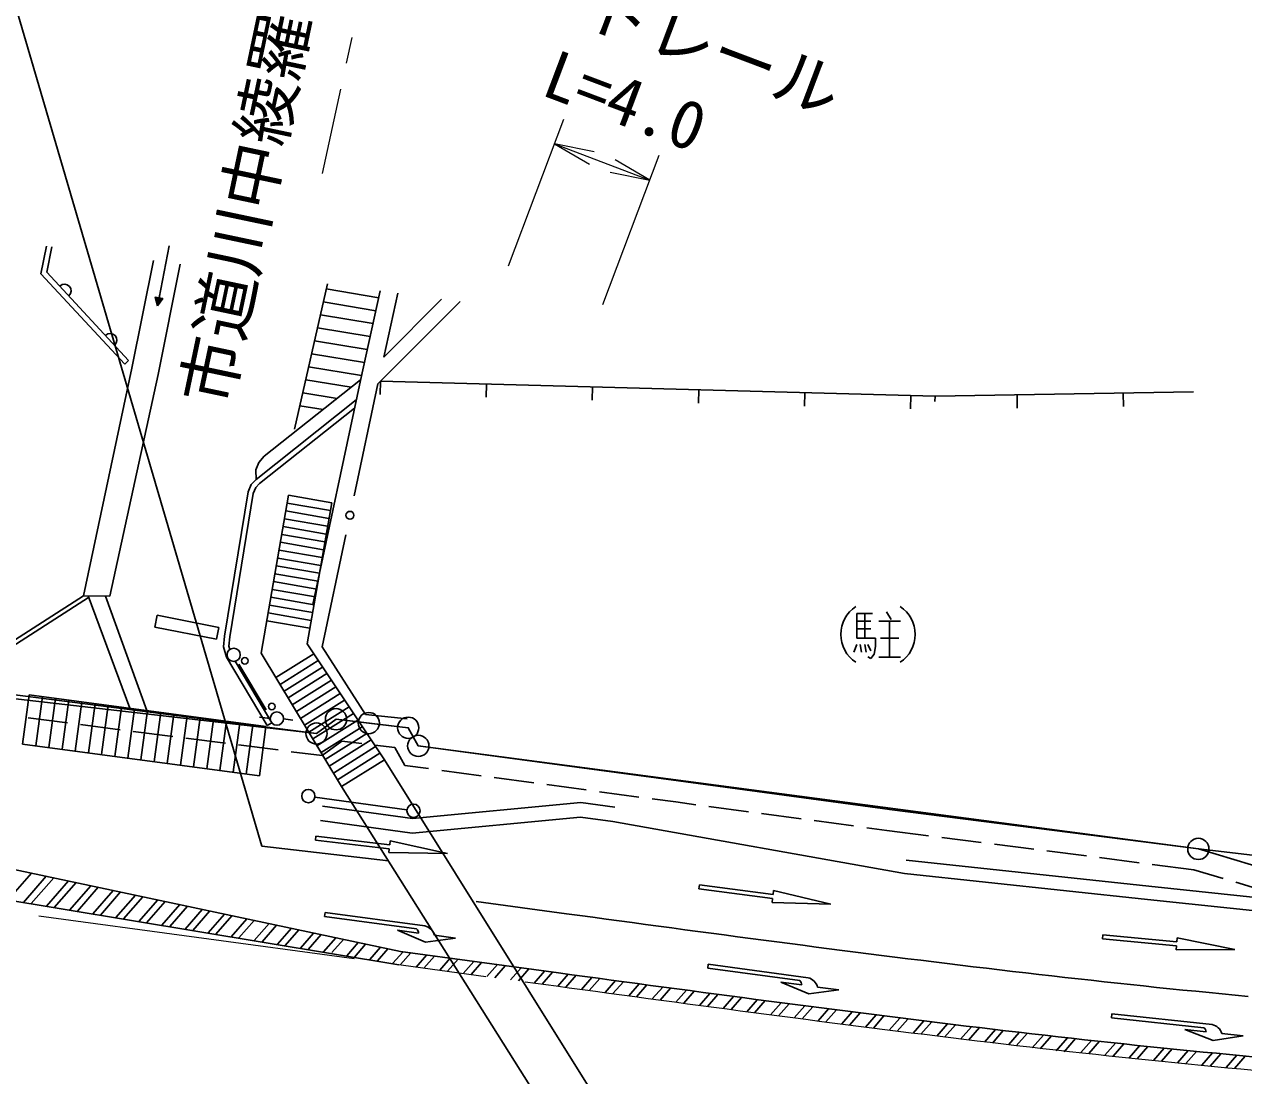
# Model space of a CAD drawing. Units: millimetres, scale not verified. Extents: x 40000 to 680000, y 20000 to 380000.
# Drawn here: x 308785 to 354736, y 262660 to 302268 of the extents above; entities that cross this region are included whole.
import ezdxf
from ezdxf.enums import TextEntityAlignment as Align

# ---------------------------------------------------------------- set-up
doc = ezdxf.new("R2010")
doc.units = ezdxf.units.MM
doc.header["$LTSCALE"] = 1000
doc.linetypes.add('CHAIN', pattern=[18.5, 12, -1.5, 3.5, -1.5])
for name, color, linetype, lineweight in [('M-BGD', 7, 'Continuous', 25), ('M-BMK', 2, 'CHAIN', 13), ('M-BMK-HTXT', 7, 'Continuous', 13), ('M-BMK-ROW', 30, 'Continuous', 25), ('M-STR-HTXT', 7, 'Continuous', 13), ('M-STR-STRC', 7, 'Continuous', 25)]:
    doc.layers.add(name, color=color, linetype=linetype, lineweight=lineweight)
doc.styles.add('ＭＳ ゴシック', font='')
doc.styles.get('ＭＳ ゴシック').set_extended_font_data('MS Gothic')

# ---------------------------------------------------------------- blocks, each defined once
blk = doc.blocks.new('open_arrow')
at = {"color": 0, "linetype": 'Continuous', "lineweight": -2}
blk.add_lwpolyline([(7.5, 1.25), (0, 0), (7.5, -1.25)], dxfattribs=at)

msp = doc.modelspace()

# ---------------------------------------------------------------- linework, layer by layer
at = {"layer": 'M-BGD'}
for p, q in [((309409, 292867), (309622, 293911)), ((309625, 292928), (309821, 293884)), ((314245, 293926), (313859, 291964)), ((312840, 289316), (313646, 293372)), ((313832, 289072), (314661, 293236)), ((312567, 289470), (309409, 292867)), ((312713, 289606), (309625, 292928)), ((318965, 287014), (320206, 292493)), ((320161, 292298), (322142, 291970)), ((314006, 291935), (313711, 291993)), ((313711, 291993), (313801, 291669)), ((313721, 291991), (313717, 291971)), ((313731, 291989), (313723, 291950)), ((313741, 291987), (313729, 291928)), ((313751, 291985), (313735, 291906)), ((313760, 291983), (313741, 291885)), ((313770, 291981), (313747, 291863)), ((313780, 291979), (313753, 291842)), ((313790, 291977), (313759, 291820)), ((313800, 291975), (313765, 291799)), ((313810, 291973), (313771, 291777)), ((313819, 291971), (313777, 291756)), ((313829, 291969), (313783, 291734)), ((313839, 291968), (313789, 291712)), ((313849, 291966), (313795, 291691)), ((313859, 291964), (313801, 291669)), ((313801, 291669), (314006, 291935)), ((313868, 291962), (313814, 291687)), ((313878, 291960), (313828, 291705)), ((313888, 291958), (313842, 291722)), ((313898, 291956), (313855, 291740)), ((313878, 292062), (313859, 291964)), ((313908, 291954), (313869, 291758)), ((313917, 291952), (313883, 291775)), ((313927, 291950), (313896, 291793)), ((313937, 291948), (313910, 291811)), ((313947, 291946), (313924, 291829)), ((313957, 291944), (313937, 291846)), ((313967, 291942), (313951, 291864)), ((313976, 291940), (313965, 291882)), ((313986, 291939), (313978, 291899)), ((313996, 291937), (313992, 291917)), ((320051, 291809), (322034, 291481)), ((322199, 292226), (321450, 288856)), ((322106, 288727), (325203, 291824)), ((322328, 289735), (322856, 292138)), ((324505, 291917), (322328, 289735)), ((319940, 291321), (321925, 290993)), ((319829, 290832), (321816, 290504)), ((319719, 290344), (321708, 290015)), ((312713, 289606), (312567, 289470)), ((319608, 289855), (321599, 289526)), ((312840, 289316), (311012, 280738)), ((312006, 280720), (313832, 289072)), ((319498, 289367), (321491, 289037)), ((317827, 286001), (321454, 288871)), ((319387, 288878), (321104, 288594)), ((319662, 280409), (321450, 288856)), ((322106, 288727), (321212, 284504)), ((322205, 288826), (322191, 288326)), ((326204, 288716), (326190, 288216)), ((330202, 288607), (330188, 288107)), ((317516, 285115), (321294, 288118)), ((319276, 288390), (320574, 288175)), ((334201, 288498), (334187, 287998)), ((338199, 288388), (338185, 287889)), ((342198, 288279), (342184, 287779)), ((343104, 288054), (343109, 288254)), ((346197, 288307), (346205, 287807)), ((350196, 288375), (350205, 287876)), ((317651, 284967), (321229, 287811)), ((319166, 287901), (320044, 287756)), ((317625, 285759), (317827, 286001)), ((317506, 285479), (317625, 285759)), ((317516, 285115), (317506, 285479)), ((317219, 284653), (317338, 284931)), ((317338, 284931), (317516, 285115)), ((317507, 284818), (317651, 284967)), ((316327, 279219), (317219, 284653)), ((316525, 279192), (317413, 284597)), ((317413, 284597), (317507, 284818)), ((317711, 278577), (318741, 284527)), ((318741, 284527), (320367, 284245)), ((318690, 284231), (320316, 283950)), ((319447, 278934), (320367, 284245)), ((318587, 283640), (320213, 283358)), ((318639, 283936), (320265, 283654)), ((318536, 283344), (320162, 283063)), ((318434, 282753), (320060, 282472)), ((318485, 283049), (320111, 282767)), ((320901, 283036), (320006, 278813)), ((318332, 282162), (319958, 281880)), ((318383, 282458), (320009, 282176)), ((318280, 281866), (319906, 281585)), ((318178, 281275), (319804, 280994)), ((318229, 281571), (319855, 281289)), ((318127, 280980), (319753, 280698)), ((305492, 277194), (311012, 280738)), ((306095, 277398), (311205, 280678)), ((311012, 280738), (312006, 280720)), ((311183, 280735), (312758, 276506)), ((313402, 276420), (311848, 280723)), ((318024, 280388), (319650, 280107)), ((318076, 280684), (319702, 280402)), ((313789, 280003), (313702, 279562)), ((313789, 280003), (316117, 279543)), ((317973, 280093), (319599, 279811)), ((340160, 279136), (340160, 280074)), ((340160, 280074), (340745, 280074)), ((340457, 280074), (340457, 279136)), ((341278, 280139), (341453, 279844)), ((313702, 279562), (316029, 279101)), ((316117, 279543), (316029, 279101)), ((317922, 279797), (319548, 279516)), ((340160, 279783), (340690, 279783)), ((340160, 279489), (340687, 279489)), ((340987, 279783), (341809, 279783)), ((340987, 279783), (341802, 279783)), ((341392, 279783), (341392, 278432)), ((316285, 278816), (316327, 279219)), ((316488, 278835), (316525, 279192)), ((319446, 278924), (322351, 274557)), ((340868, 279136), (340160, 279136)), ((340868, 278832), (340868, 279136)), ((341046, 279136), (341744, 279136)), ((316401, 278430), (316285, 278816)), ((316524, 278716), (316488, 278835)), ((320742, 273547), (317711, 278577)), ((319691, 278555), (318264, 277659)), ((320006, 278813), (321640, 276269)), ((340162, 278900), (340045, 278610)), ((340280, 278902), (340340, 278610)), ((340456, 278900), (340515, 278612)), ((340573, 278900), (340691, 278665)), ((340687, 278373), (340810, 278541)), ((340810, 278541), (340868, 278832)), ((317935, 275846), (316401, 278430)), ((318107, 275948), (316728, 278271)), ((317895, 276440), (316872, 278168)), ((319858, 278305), (318419, 277402)), ((320024, 278055), (318574, 277145)), ((340577, 278435), (340687, 278373)), ((340984, 278432), (341799, 278432)), ((320190, 277805), (318728, 276888)), ((320356, 277555), (318883, 276631)), ((307359, 277148), (319794, 275549)), ((320523, 277306), (319038, 276374)), ((308720, 275153), (308970, 277013)), ((308970, 277013), (317890, 275819)), ((309216, 275087), (309465, 276946)), ((309711, 275020), (309961, 276880)), ((310207, 274954), (310457, 276813)), ((310703, 274887), (310952, 276747)), ((311198, 274821), (311448, 276680)), ((320689, 277056), (319193, 276117)), ((320855, 276806), (319348, 275860)), ((311694, 274754), (311943, 276614)), ((312189, 274688), (312439, 276547)), ((312685, 274621), (312934, 276481)), ((313180, 274555), (313430, 276414)), ((313676, 274488), (313925, 276348)), ((314171, 274422), (314421, 276281)), ((314667, 274355), (314917, 276215)), ((321021, 276556), (319503, 275603)), ((321187, 276306), (319658, 275346)), ((321640, 276269), (323207, 276105)), ((308922, 276140), (310409, 275949)), ((310905, 275885), (312393, 275694)), ((315163, 274289), (315412, 276148)), ((315658, 274222), (315908, 276082)), ((316154, 274156), (316403, 276015)), ((316649, 274089), (316899, 275949)), ((317145, 274023), (317394, 275882)), ((317640, 273956), (317890, 275816)), ((318052, 276109), (317646, 276164)), ((318107, 275948), (317935, 275846)), ((318552, 276099), (318902, 276050)), ((319794, 275549), (320530, 276087)), ((321354, 276056), (319812, 275089)), ((321520, 275806), (319967, 274832)), ((320530, 276087), (323251, 275767)), ((323251, 275767), (323630, 275084)), ((312889, 275630), (314377, 275439)), ((314873, 275375), (316360, 275184)), ((320009, 274715), (320748, 275256)), ((321686, 275556), (320122, 274575)), ((321852, 275307), (320277, 274318)), ((320748, 275256), (321501, 275167)), ((308720, 275153), (317640, 273956)), ((316856, 275120), (318344, 274929)), ((318840, 274865), (320009, 274715)), ((322019, 275057), (320432, 274061)), ((322185, 274807), (320587, 273804)), ((321998, 275109), (322750, 275021)), ((322750, 275021), (323126, 274345)), ((323630, 275084), (333441, 273762)), ((322351, 274557), (320742, 273547)), ((322351, 274557), (333868, 256144)), ((323126, 274345), (324018, 274225)), ((324513, 274158), (326000, 273958)), ((326496, 273891), (327982, 273691)), ((332471, 254952), (320742, 273547)), ((328478, 273624), (329964, 273424)), ((333441, 273762), (341397, 272690)), ((323407, 272344), (329755, 272956)), ((329755, 272956), (331038, 272779)), ((330460, 273357), (331946, 273157)), ((332442, 273090), (333334, 272970)), ((333334, 272970), (334091, 272868)), ((320019, 272815), (323407, 272344)), ((334587, 272801), (336073, 272600)), ((336569, 272534), (338055, 272333)), ((341392, 272691), (353031, 271202)), ((338551, 272267), (340037, 272066)), ((340533, 271999), (341290, 271897)), ((341290, 271897), (342862, 271696)), ((343358, 271633), (344846, 271443)), ((345341, 271379), (346829, 271189)), ((347325, 271126), (348813, 270935)), ((353031, 271202), (355701, 270402)), ((342014, 270772), (351164, 269795)), ((349309, 270872), (350797, 270682)), ((351293, 270618), (352865, 270417)), ((352865, 270417), (353968, 270087)), ((351164, 269795), (360604, 268802)), ((354447, 269943), (355550, 269613))]:
    msp.add_line(p, q, dxfattribs=at)
msp.add_lwpolyline([(322205, 288826), (343109, 288254), (352842, 288421)], dxfattribs=at)
for centre, radius in [((321056, 283770), 150), ((316673, 278515), 250), ((317091, 278288), 125), ((318110, 276567), 125), ((318302, 276110), 250)]:
    msp.add_circle(centre, radius, dxfattribs=at)
for centre, radius, start, end in [((310296, 292226), 250, 312.9039, 132.9039), ((312021, 290370), 250, 312.9039, 132.9039), ((340820, 279283), 1264, 123.855, 236.145), ((341091, 279283), 1264, 303.855, 56.145)]:
    msp.add_arc(centre, radius, start, end, dxfattribs=at)
at = {"layer": 'M-BMK'}
msp.add_line((235997, 278601), (328825, 266038), dxfattribs=at)
msp.add_lwpolyline([(328825, 266037), (329321, 265970), (329816, 265903), (330312, 265836), (330807, 265769), (331303, 265703), (331798, 265636), (332294, 265569), (332789, 265502), (333285, 265436), (333781, 265369), (334276, 265303), (334772, 265237), (335267, 265171), (335763, 265106), (336259, 265040), (336755, 264975), (337250, 264910), (337746, 264845), (338242, 264781), (338738, 264717), (339234, 264653), (339730, 264589), (340226, 264526), (340722, 264463), (341218, 264401), (341714, 264339), (342210, 264277), (342706, 264216), (343203, 264155), (343699, 264095), (344195, 264035), (344692, 263975), (345188, 263916), (345685, 263858), (346181, 263800), (346678, 263742), (347175, 263685), (347672, 263629), (348169, 263573), (348666, 263518), (349163, 263464), (349660, 263410), (350157, 263357), (350654, 263304), (351151, 263252), (351649, 263201), (352146, 263151), (352644, 263101), (353141, 263052), (353639, 263003), (354137, 262956), (354635, 262909), (355132, 262863)], dxfattribs=at)
at = {"layer": 'M-BMK-HTXT'}
for p, q in [((321132, 301779), (320918, 300802)), ((320704, 299825), (320010, 296651))]:
    msp.add_line(p, q, dxfattribs=at)
at = {"layer": 'M-BMK-ROW'}
msp.add_lwpolyline([(248247, 284712), (282606, 280168), (305492, 277194), (319794, 275549), (320530, 276087), (321766, 275942), (323251, 275767), (323630, 275084), (353031, 271202), (359563, 270440), (365579, 269873), (379951, 269493), (391107, 270042), (400529, 271021), (410468, 272571), (423366, 275447), (432469, 278037), (466093, 289213), (480363, 293949), (509956, 303808), (529640, 310863), (532262, 311805), (547242, 316297), (553826, 318528)], dxfattribs=at)
for centre in [(320530, 276087), (321766, 275942), (323251, 275767), (319794, 275549), (323630, 275084), (353031, 271202)]:
    msp.add_circle(centre, 400, dxfattribs=at)
at = {"layer": 'M-STR-HTXT'}
for p, q in [((327031, 293166), (329119, 298696)), ((328766, 297761), (332360, 296403)), ((330587, 291710), (332713, 297339))]:
    msp.add_line(p, q, dxfattribs=at)
at = {"layer": 'M-STR-STRC'}
for p, q in [((307883, 304903), (317730, 271301)), ((322894, 266840), (283520, 273351)), ((323201, 272676), (319734, 273157)), ((319943, 272270), (323396, 271791)), ((323396, 271791), (329744, 272402)), ((329744, 272402), (330962, 272234)), ((341961, 270275), (330962, 272234)), ((322961, 267335), (301300, 271939)), ((319775, 271681), (319757, 271532)), ((322556, 271358), (319775, 271681)), ((317730, 271301), (322508, 270746)), ((322539, 271209), (319757, 271532)), ((322539, 271209), (322521, 271060)), ((322573, 271507), (322556, 271358)), ((324732, 271029), (322573, 271507)), ((324732, 271029), (322521, 271060)), ((309052, 270291), (308171, 269282)), ((341961, 270275), (351112, 269297)), ((309611, 270172), (308751, 269186)), ((309891, 270113), (309041, 269139)), ((310451, 269994), (309621, 269043)), ((310731, 269934), (309911, 268995)), ((311291, 269816), (310491, 268899)), ((311570, 269756), (310781, 268851)), ((334229, 269850), (334209, 269702)), ((337005, 269484), (334229, 269850)), ((312130, 269637), (311361, 268756)), ((312410, 269578), (311651, 268708)), ((312970, 269459), (312231, 268612)), ((313250, 269399), (312521, 268564)), ((313810, 269280), (313101, 268468)), ((336985, 269336), (334209, 269702)), ((336985, 269336), (336965, 269187)), ((337024, 269633), (337005, 269484)), ((339176, 269122), (337024, 269633)), ((351112, 269297), (360551, 268304)), ((314089, 269221), (313391, 268421)), ((314649, 269102), (313971, 268325)), ((314929, 269042), (314261, 268277)), ((315489, 268923), (314841, 268181)), ((315769, 268864), (315131, 268133)), ((325813, 269220), (329220, 268759)), ((339176, 269122), (336965, 269187)), ((316329, 268745), (315711, 268038)), ((316608, 268685), (316001, 267990)), ((317168, 268566), (316581, 267894)), ((317448, 268507), (316871, 267846)), ((318008, 268388), (317451, 267750)), ((320116, 268806), (320096, 268658)), ((323565, 268191), (320096, 268658)), ((323877, 268301), (320116, 268806)), ((329220, 268759), (329716, 268692)), ((329716, 268692), (330211, 268625)), ((330211, 268625), (330706, 268558)), ((330706, 268558), (331201, 268491)), ((331201, 268491), (331697, 268424)), ((331697, 268424), (332192, 268358)), ((332192, 268358), (332687, 268291)), ((318288, 268329), (317741, 267702)), ((318848, 268210), (318322, 267607)), ((319127, 268150), (318612, 267559)), ((319687, 268031), (319192, 267463)), ((319967, 267972), (319482, 267415)), ((323644, 268029), (322851, 268136)), ((323901, 267692), (322851, 268136)), ((325031, 267843), (324239, 267949)), ((332687, 268291), (333181, 268225)), ((333181, 268225), (333676, 268158)), ((333676, 268158), (334171, 268092)), ((334171, 268092), (334666, 268026)), ((334666, 268026), (335160, 267960)), ((335160, 267960), (335655, 267894)), ((349432, 267962), (349418, 267813)), ((352220, 267696), (349432, 267962)), ((320527, 267853), (320062, 267319)), ((320807, 267793), (320370, 267293)), ((321367, 267674), (320932, 267176)), ((321646, 267615), (321222, 267128)), ((322206, 267496), (321802, 267032)), ((322486, 267436), (322092, 266984)), ((325031, 267843), (323901, 267692)), ((335655, 267894), (336149, 267829)), ((336149, 267829), (336644, 267764)), ((336644, 267764), (337138, 267699)), ((337138, 267699), (337633, 267634)), ((337633, 267634), (338127, 267569)), ((338127, 267569), (338621, 267505)), ((338621, 267505), (339115, 267441)), ((339115, 267441), (339609, 267378)), ((352205, 267546), (349418, 267813)), ((352205, 267546), (352191, 267397)), ((352234, 267845), (352220, 267696)), ((354403, 267412), (352234, 267845)), ((323046, 267317), (322675, 266893)), ((322961, 267335), (328919, 266529)), ((323345, 267280), (322963, 266843)), ((323941, 267203), (323548, 266752)), ((324238, 267163), (323844, 266712)), ((324832, 267083), (324438, 266631)), ((325128, 267042), (324735, 266591)), ((339609, 267378), (340104, 267314)), ((340104, 267314), (340598, 267251)), ((340598, 267251), (341092, 267189)), ((341092, 267189), (341586, 267127)), ((341586, 267127), (342080, 267065)), ((342080, 267065), (342573, 267004)), ((342573, 267004), (343067, 266943)), ((354403, 267412), (352191, 267397)), ((325722, 266962), (325328, 266511)), ((326018, 266922), (325625, 266470)), ((326612, 266841), (326218, 266390)), ((326909, 266801), (326515, 266350)), ((327502, 266721), (327108, 266270)), ((327799, 266681), (327405, 266230)), ((328392, 266600), (327999, 266149)), ((328689, 266560), (328295, 266109)), ((328919, 266529), (329414, 266462)), ((334540, 266707), (334560, 266856)), ((338009, 266238), (334540, 266707)), ((338321, 266347), (334560, 266856)), ((343067, 266943), (343561, 266882)), ((343561, 266882), (344055, 266822)), ((344055, 266822), (344549, 266762)), ((344549, 266762), (345042, 266703)), ((345042, 266703), (345536, 266645)), ((345536, 266645), (346030, 266587)), ((346030, 266587), (346523, 266529)), ((346523, 266529), (347017, 266472)), ((329283, 266480), (328889, 266029)), ((329579, 266440), (329186, 265989)), ((329414, 266462), (329910, 266395)), ((330173, 266359), (329779, 265908)), ((329910, 266395), (330405, 266328)), ((330470, 266319), (330076, 265868)), ((330405, 266328), (330900, 266262)), ((331063, 266239), (330669, 265788)), ((330900, 266262), (331396, 266195)), ((331360, 266199), (330966, 265748)), ((331396, 266195), (331891, 266128)), ((331953, 266119), (331560, 265667)), ((332250, 266078), (331856, 265627)), ((331891, 266128), (332387, 266061)), ((332387, 266061), (332882, 265995)), ((338345, 265738), (337295, 266183)), ((338088, 266076), (337295, 266183)), ((347017, 266472), (347511, 266416)), ((347511, 266416), (348004, 266360)), ((348004, 266360), (348498, 266304)), ((348498, 266304), (348991, 266250)), ((348991, 266250), (349485, 266196)), ((349485, 266196), (349978, 266142)), ((349978, 266142), (350472, 266089)), ((350472, 266089), (350965, 266037)), ((332843, 265998), (332450, 265547)), ((333140, 265958), (332746, 265507)), ((332882, 265995), (333378, 265928)), ((333734, 265878), (333340, 265426)), ((333378, 265928), (333873, 265862)), ((334030, 265837), (333637, 265386)), ((333873, 265862), (334368, 265796)), ((334624, 265757), (334230, 265306)), ((334368, 265796), (334864, 265730)), ((334921, 265717), (334527, 265266)), ((334864, 265730), (335359, 265664)), ((335514, 265637), (335120, 265185)), ((335359, 265664), (335855, 265598)), ((335817, 265603), (335417, 265145)), ((335855, 265598), (336350, 265533)), ((339475, 265888), (338345, 265738)), ((339475, 265888), (338682, 265995)), ((350965, 266037), (351459, 265986)), ((351459, 265986), (351952, 265935)), ((351952, 265935), (352445, 265885)), ((352445, 265885), (352939, 265836)), ((352939, 265836), (353432, 265787)), ((353432, 265787), (353926, 265739)), ((353926, 265739), (354419, 265692)), ((354419, 265692), (354912, 265646)), ((336404, 265516), (336011, 265065)), ((336710, 265486), (336307, 265025)), ((336350, 265533), (336846, 265468)), ((336846, 265468), (337341, 265403)), ((337305, 265408), (336910, 264955)), ((337603, 265369), (337208, 264916)), ((337341, 265403), (337837, 265338)), ((338199, 265291), (337803, 264838)), ((337837, 265338), (338332, 265274)), ((338497, 265252), (338101, 264799)), ((338332, 265274), (338828, 265210)), ((339093, 265176), (338697, 264722)), ((338828, 265210), (339323, 265146)), ((339323, 265146), (339819, 265082)), ((339392, 265137), (338996, 264683)), ((339988, 265060), (339592, 264607)), ((339819, 265082), (340314, 265019)), ((340286, 265022), (339890, 264568)), ((340314, 265019), (340810, 264957)), ((340883, 264945), (340487, 264491)), ((341181, 264907), (340785, 264453)), ((340810, 264957), (341306, 264894)), ((341306, 264894), (341801, 264832)), ((341777, 264830), (341382, 264376)), ((342076, 264791), (341680, 264338)), ((341801, 264832), (342297, 264771)), ((342680, 264723), (342276, 264261)), ((342297, 264771), (342793, 264709)), ((342980, 264687), (342575, 264222)), ((342793, 264709), (343289, 264649)), ((349757, 264833), (349773, 264983)), ((353238, 264466), (349757, 264833)), ((353547, 264585), (349773, 264983)), ((343579, 264613), (343171, 264145)), ((343289, 264649), (343784, 264588)), ((343879, 264577), (343469, 264107)), ((343784, 264588), (344280, 264529)), ((344479, 264504), (344071, 264036)), ((344280, 264529), (344776, 264469)), ((344779, 264467), (344369, 263997)), ((344776, 264469), (345272, 264410)), ((345379, 264394), (344971, 263926)), ((345679, 264358), (345269, 263888)), ((345272, 264410), (345768, 264352)), ((345768, 264352), (346264, 264294)), ((346279, 264284), (345870, 263817)), ((346579, 264248), (346169, 263778)), ((346264, 264294), (346760, 264237)), ((346760, 264237), (347256, 264180)), ((353588, 263977), (352526, 264391)), ((353322, 264307), (352526, 264391)), ((354714, 264160), (353918, 264244)), ((347189, 264188), (346770, 263707)), ((347491, 264153), (347068, 263668)), ((347256, 264180), (347752, 264124)), ((348096, 264085), (347670, 263597)), ((347752, 264124), (348249, 264068)), ((348398, 264052), (347968, 263559)), ((348249, 264068), (348745, 264013)), ((349003, 263985), (348602, 263525)), ((348745, 264013), (349241, 263959)), ((349306, 263952), (348905, 263492)), ((349241, 263959), (349737, 263905)), ((349913, 263886), (349511, 263426)), ((349737, 263905), (350234, 263852)), ((350216, 263854), (349814, 263393)), ((350234, 263852), (350730, 263800)), ((350824, 263790), (350421, 263329)), ((350730, 263800), (351227, 263748)), ((354714, 264160), (353588, 263977)), ((351128, 263758), (350725, 263297)), ((351227, 263748), (351723, 263697)), ((351737, 263695), (351334, 263233)), ((352041, 263664), (351638, 263202)), ((351723, 263697), (352220, 263646)), ((352220, 263646), (352717, 263597)), ((352652, 263603), (352248, 263140)), ((352957, 263573), (352553, 263110)), ((352717, 263597), (353213, 263548)), ((353568, 263513), (353164, 263050)), ((353213, 263548), (353710, 263500)), ((353875, 263484), (353470, 263020)), ((353710, 263500), (354207, 263452)), ((354486, 263424), (354082, 262961)), ((354207, 263452), (354704, 263406)), ((354792, 263395), (354389, 262932)), ((354704, 263406), (355201, 263360))]:
    msp.add_line(p, q, dxfattribs=at)
for centre in [(319487, 273192), (323449, 272641)]:
    msp.add_circle(centre, 250, dxfattribs=at)
for centre, radius, start, end in [((323391, 268006), 254, 5.2179, 46.7617), ((323755, 267813), 502, 15.6888, 75.9866), ((337835, 266053), 254, 5.2179, 46.7617), ((338199, 265860), 502, 15.6466, 75.9444), ((353069, 264276), 254, 6.8979, 48.4416), ((353439, 264094), 502, 17.3266, 77.6244)]:
    msp.add_arc(centre, radius, start, end, dxfattribs=at)

# ---------------------------------------------------------------- block references
at = {"layer": 'M-STR-HTXT', "xscale": 200, "yscale": 200}
for p, rotation in [((328766, 297761), 339.3), ((332360, 296403), 159.3)]:
    msp.add_blockref('open_arrow', p, dxfattribs=dict(at, rotation=rotation))

# ---------------------------------------------------------------- texts
at = {"layer": 'M-BMK-HTXT', "style": 'ＭＳ ゴシック'}
msp.add_text('市道川中綾羅木本町58号線', height=1833, rotation=78.116, dxfattribs=at).set_placement((315584, 288003), align=Align.MIDDLE_LEFT)
at = {"layer": 'M-STR-HTXT', "style": 'ＭＳ ゴシック'}
msp.add_text('ガードレール', height=1833, rotation=339.309, dxfattribs=at).set_placement((332448, 302261), align=Align.MIDDLE_CENTER)
msp.add_text('L=4.0', height=1833, rotation=339.309, dxfattribs=at).set_placement((330916, 298017), align=Align.BOTTOM_CENTER)

doc.saveas('drawing.dxf')
